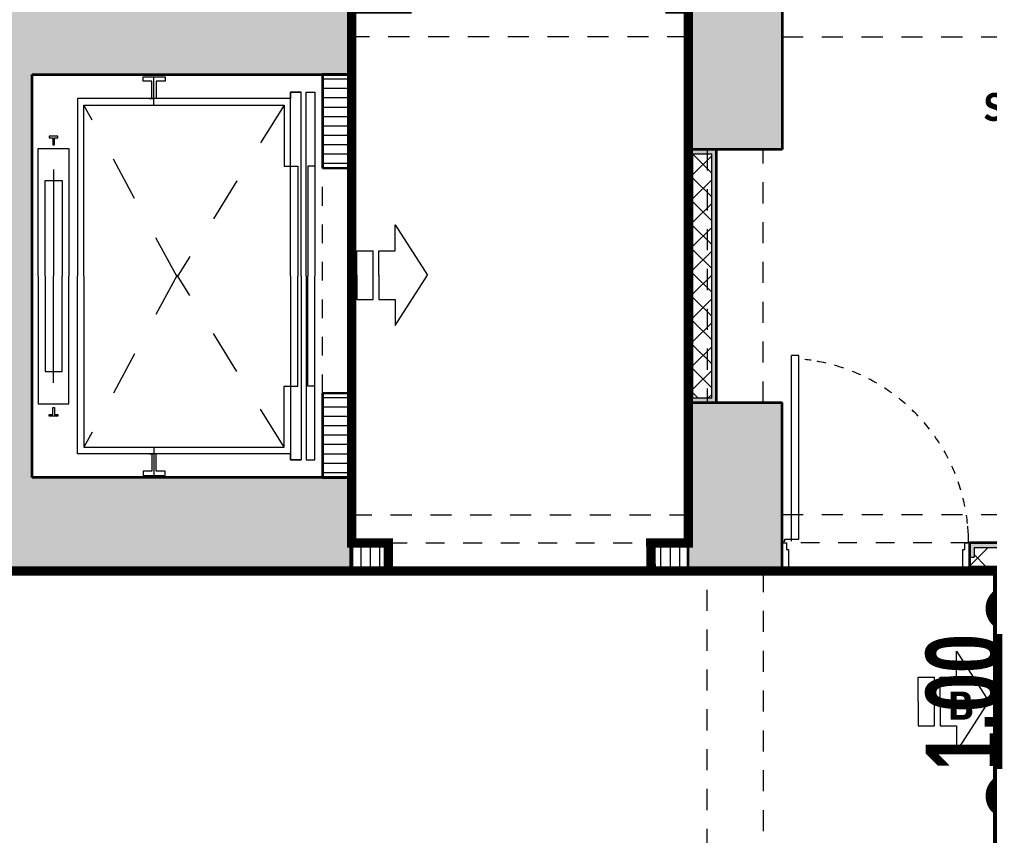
# Model space of a CAD drawing. Header units: metres. Extents: x -144 to 1000, y -717 to 29.
# Drawn here: x 458.7 to 463.87, y -561.83 to -557.48 of the extents above; entities that cross this region are included whole.
import ezdxf

# ---------------------------------------------------------------- set-up
doc = ezdxf.new("R2010")
doc.units = ezdxf.units.M
for name, pattern in [('Basculante', [0.11625, 0.075, -0.04125]), ('basculante modificado', [0.18, 0.1125, -0.0675]), ('IMPORT-LIFT01$0$HIDDEN-Z', [225, 150, -75]), ('Trazo', [0.45, 0.225, -0.225]), ('Trazo_2_', [0.47625, 0.238125, -0.238125])]:
    doc.linetypes.add(name, pattern=pattern)
doc.layers.get('0').update_dxf_attribs({"color": 1})
doc.layers.get('Defpoints').update_dxf_attribs({"color": 1})
doc.layers.add('00-MEDICION', color=30, linetype='Continuous')
for name, color, linetype, lineweight in [('A-DETL', 1, 'Continuous', 9), ('A-DETL-GENF', 1, 'Continuous', 9), ('A-DETL-GENF-HDLN', 1, 'Trazo_2_', 9), ('A-DETL-MEDM', 1, 'Continuous', 30), ('A-DOOR', 1, 'Continuous', 9), ('A-DOOR-FRAM', 1, 'Continuous', 9), ('A-DOOR-HDLN', 1, 'Trazo', 20), ('A-WALL', 4, 'Continuous', 9), ('G-ANNO-TEXT', 2, 'Continuous', 9), ('S-COLS', 7, 'Continuous', 9)]:
    doc.layers.add(name, color=color, linetype=linetype, lineweight=lineweight)
doc.layers.add('A-WALL-PATT', color=7, linetype='Continuous', lineweight=35, true_color=0x9c9c9c)
doc.styles.add('Britannic Bold_B_1', font='', dxfattribs={"width": 0.7, "height": 0.4})
doc.styles.add('Calibri_B_3', font='calibrib.ttf', dxfattribs={"height": 0.15})
doc.styles.add('Courier New_B', font='courbd.ttf', dxfattribs={"height": 0.1125})
doc.styles.get('Britannic Bold_B_1').set_extended_font_data('Britannic Bold', bold=True)
doc.dimstyles.new('LINDEROS', dxfattribs={"dimscale": 0.3048, "dimtxt": 0.406749, "dimasz": 0.393701, "dimexe": 0.328084, "dimexo": 0.0625, "dimgap": 0.032808, "dimtad": 1, "dimrnd": 0.01, "dimzin": 0, "dimdsep": 46, "dimtxsty": 'Britannic Bold_B_1', "dimblk1": 'DOTSMALL', "dimblk2": 'DOTSMALL', "dimsah": 1, "dimcen": 0.09, "dimazin": 0, "dimtfac": 1, "dimtdec": 4, "dimtix": 1, "dimtmove": 0, "dimatfit": 3, "dimfxl": 1.64042, "dimfxlon": 1, "dimtvp": 1, "dimtolj": 1, "dimtzin": 0, "dimarcsym": 2})

# ---------------------------------------------------------------- blocks, each defined once
blk = doc.blocks.new('U')
at = {"layer": 'A-WALL-PATT', "lineweight": 5, "true_color": 0x747474}
blk.add_hatch(color=8, dxfattribs=at).paths.add_polyline_path([(466.7877, -497.8599), (466.8127, -497.8599), (466.8127, -496.51), (466.7877, -496.51), (466.7877, -497.0789)])
at = {"layer": 'A-WALL-PATT', "true_color": 0x747474}
blk.add_hatch(color=8, dxfattribs=at).paths.add_polyline_path([(466.9127, -497.8599), (466.9377, -497.8599), (466.9377, -496.51), (466.8127, -496.51), (466.8127, -496.535), (466.9127, -496.535), (466.9127, -497.8349), (466.8127, -497.8349), (466.8127, -497.8599)])
at = {"layer": 'A-WALL-PATT', "lineweight": 5, "true_color": 0x747474}
h = blk.add_hatch(color=8, dxfattribs=at)
h.paths.add_polyline_path([(473.0627, -498.7349), (473.0877, -498.7345), (473.0877, -498.6099), (472.4127, -498.6099), (472.4127, -498.6349), (473.0627, -498.6349)])
h.paths.add_polyline_path([(468.3125, -498.6849), (468.3125, -498.6349), (472.3127, -498.6349), (472.3127, -498.6099), (468.2875, -498.6099), (468.2875, -498.6849)])
at = {"layer": 'A-WALL-PATT', "true_color": 0x747474}
h = blk.add_hatch(color=8, dxfattribs=at)
h.paths.add_polyline_path([(472.661, -498.7599), (473.0877, -498.7599), (473.0877, -498.7349), (471.3875, -498.7349), (471.3877, -498.7599), (472.4127, -498.7599)])
h.paths.add_polyline_path([(468.3125, -498.7599), (468.4625, -498.7599), (468.4625, -498.7349), (468.2875, -498.7349), (468.2875, -498.7599)])
h.paths.add_polyline_path([(468.5625, -498.7599), (469.8875, -498.7599), (469.8875, -498.7349), (468.5625, -498.7349)])
h.paths.add_polyline_path([(470.0375, -498.7599), (471.2375, -498.7599), (471.2375, -498.7349), (470.0375, -498.7349), (470.0375, -498.7444)])
at = {"layer": 'S-COLS', "true_color": 0x5c5c5c}
h = blk.add_hatch(color=251, dxfattribs=at)
h.paths.add_polyline_path([(476.8875, -506.46), (477.3875, -506.46), (477.3875, -505.56), (476.8875, -505.56), (476.8875, -506.4599)])
h.paths.add_polyline_path([(459.3418, -506.46), (459.5877, -506.46), (459.5877, -505.56), (459.0877, -505.56), (459.0877, -506.46)])
h.paths.add_polyline_path([(467.2877, -506.4599), (467.2877, -505.5599), (466.7877, -505.5599), (466.7877, -506.4599), (467.1113, -506.4599)])
h.paths.add_polyline_path([(476.9878, -498.7599), (477.3878, -498.7599), (477.3878, -498.06), (476.9878, -498.06), (476.9878, -498.4884)])
h.paths.add_polyline_path([(459.0877, -498.7599), (459.5877, -498.7599), (459.5877, -498.06), (459.0877, -498.06), (459.0877, -498.6957)])
h.paths.add_polyline_path([(473.5878, -498.7599), (473.5877, -495.6099), (473.0878, -495.61), (473.0878, -498.7599), (473.5877, -498.7599)])
h.paths.add_polyline_path([(462.9877, -498.7599), (464.9877, -498.7599), (464.9873, -498.26), (463.2875, -498.26), (463.2875, -496.11), (464.9878, -496.11), (464.9873, -495.61), (462.9875, -495.6101), (462.9875, -498.7599)])
h.paths.add_polyline_path([(467.2877, -498.7599), (467.2877, -497.8599), (466.7877, -497.8599), (466.7877, -498.7599), (467.1113, -498.7599)])
h.paths.add_polyline_path([(466.7878, -496.51), (467.2878, -496.51), (467.2878, -495.61), (466.7878, -495.61), (466.7878, -496.11)])
h.paths.add_polyline_path([(459.3625, -496.31), (459.5875, -496.31), (459.5875, -495.6089), (459.0875, -495.6089), (459.0875, -496.31), (459.3418, -496.31)])
h.paths.add_polyline_path([(477.1008, -496.31), (477.3878, -496.31), (477.3878, -495.6089), (476.9878, -495.6089), (476.9878, -496.31)])
h.paths.add_polyline_path([(466.7877, -487.61), (467.2877, -487.61), (467.2877, -486.71), (466.7877, -486.71), (466.7877, -487.3251)])
h.paths.add_polyline_path([(477.3877, -487.61), (477.3877, -486.7102), (476.8877, -486.7102), (476.8877, -487.61)])
h.paths.add_polyline_path([(459.8127, -487.01), (460.1877, -487.01), (460.1877, -486.51), (459.2877, -486.51), (459.2877, -487.01), (459.7127, -487.01)])
at = {"layer": 'A-DETL', "color": 7, "linetype": 'basculante modificado'}
for p, q in [((466.7877, -495.9089), (464.9873, -495.9089)), ((467.2875, -495.9089), (473.0877, -495.9089)), ((466.8877, -496.51), (466.8877, -497.8599)), ((467.1877, -497.8599), (467.1877, -496.51)), ((464.9873, -498.4599), (466.7877, -498.4599)), ((472.2877, -498.4599), (467.2875, -498.4599)), ((466.7877, -498.7599), (464.9873, -498.7599)), ((466.8877, -505.5599), (466.8877, -498.7599)), ((467.1877, -498.7599), (467.1877, -505.5599)), ((467.2875, -498.7599), (473.0877, -498.7599))]:
    blk.add_line(p, q, dxfattribs=at)
at = {"layer": 'A-DETL-GENF'}
for p, q in [((463.8806, -496.1455), (463.8806, -496.1223)), ((463.8806, -496.1223), (463.9966, -496.1223)), ((463.9966, -496.1223), (463.9966, -496.1455)), ((463.927, -496.1455), (463.8806, -496.1455)), ((463.927, -496.2383), (463.927, -496.1455)), ((463.9966, -496.1455), (463.9502, -496.1455)), ((463.9502, -496.1455), (463.9502, -496.2383)), ((464.6661, -496.2383), (463.5296, -496.2383)), ((463.5296, -496.2383), (463.5296, -497.1858)), ((463.9131, -496.2383), (463.9363, -496.2383)), ((464.6661, -496.5988), (464.6661, -496.2046)), ((464.6661, -496.2046), (464.7226, -496.2046)), ((464.7226, -496.2046), (464.6661, -496.2046)), ((464.6661, -496.2046), (464.6661, -496.2383)), ((464.7226, -497.1858), (464.7226, -496.2046)), ((464.7499, -497.1858), (464.7499, -496.2046)), ((464.7499, -496.2046), (464.7955, -496.2046)), ((464.7955, -496.2046), (464.7955, -497.1858)), ((463.5642, -497.1858), (463.5642, -496.2729)), ((463.5642, -496.2729), (464.6315, -496.2729)), ((464.6315, -496.2729), (464.6315, -496.576)), ((463.425, -496.4391), (463.3794, -496.4391)), ((463.3794, -496.4391), (463.3794, -496.4482)), ((463.3794, -496.4482), (463.3976, -496.4482)), ((463.3976, -496.4482), (463.3976, -496.4846)), ((463.4067, -496.4482), (463.425, -496.4482)), ((463.4067, -496.4846), (463.4067, -496.4482)), ((463.425, -496.4482), (463.425, -496.4391)), ((463.3976, -496.4846), (463.4067, -496.4846)), ((463.3201, -497.1858), (463.3201, -496.5043)), ((463.3201, -496.5043), (463.4841, -496.5043)), ((463.4841, -496.5043), (463.4841, -497.1858)), ((464.6315, -496.576), (464.6315, -496.5988)), ((464.6315, -496.5988), (464.7044, -496.5988)), ((464.6661, -497.1858), (464.6661, -496.5988)), ((464.6661, -496.5988), (464.7044, -496.5988)), ((464.7044, -496.5988), (464.7044, -497.1858)), ((464.7955, -496.5988), (464.759, -496.5988)), ((464.759, -496.5988), (464.759, -497.1858)), ((463.3565, -497.1858), (463.3565, -496.6761)), ((463.3565, -496.6761), (463.4476, -496.6761)), ((463.4476, -496.6761), (463.4476, -497.1858)), ((465.2236, -497.0506), (465.2236, -496.9117)), ((465.2236, -496.9117), (465.3972, -497.1808)), ((465.0197, -497.1808), (465.0197, -497.0506)), ((465.0197, -497.0506), (465.1065, -497.0506)), ((465.1065, -497.311), (465.1065, -497.0506)), ((465.1368, -497.1808), (465.1368, -497.0506)), ((465.1368, -497.0506), (465.2236, -497.0506)), ((463.3201, -497.1858), (463.3201, -497.8673)), ((463.3565, -497.1858), (463.3565, -497.6955)), ((463.4476, -497.6955), (463.4476, -497.1858)), ((463.4841, -497.8673), (463.4841, -497.1858)), ((463.5296, -498.1333), (463.5296, -497.1858)), ((463.5642, -497.1858), (463.5642, -498.0987)), ((464.6661, -497.1858), (464.6661, -497.7728)), ((464.7044, -497.7728), (464.7044, -497.1858)), ((464.7226, -497.1858), (464.7226, -498.167)), ((464.7499, -497.1858), (464.7499, -498.167)), ((464.759, -497.7728), (464.759, -497.1858)), ((464.7955, -498.167), (464.7955, -497.1858)), ((465.0197, -497.1808), (465.0197, -497.311)), ((465.1368, -497.1808), (465.1368, -497.311)), ((465.2236, -497.4499), (465.3972, -497.1808)), ((465.0197, -497.311), (465.1065, -497.311)), ((465.1368, -497.311), (465.2236, -497.311)), ((465.2236, -497.311), (465.2236, -497.4499)), ((463.3565, -497.6955), (463.4476, -497.6955)), ((464.6315, -497.7956), (464.6315, -497.7728)), ((464.6315, -497.7728), (464.7044, -497.7728)), ((464.6661, -497.7728), (464.6661, -498.167)), ((464.6661, -497.7728), (464.7044, -497.7728)), ((464.7955, -497.7728), (464.759, -497.7728)), ((464.6315, -498.0987), (464.6315, -497.7956)), ((463.3201, -497.8673), (463.4841, -497.8673)), ((463.3976, -497.9234), (463.3976, -497.887)), ((463.3976, -497.887), (463.4067, -497.887)), ((463.4067, -497.887), (463.4067, -497.9234)), ((463.3794, -497.9325), (463.3794, -497.9234)), ((463.3794, -497.9234), (463.3976, -497.9234)), ((463.425, -497.9325), (463.3794, -497.9325)), ((463.4067, -497.9234), (463.425, -497.9234)), ((463.425, -497.9234), (463.425, -497.9325)), ((463.5642, -498.0987), (464.6315, -498.0987)), ((464.6661, -498.1333), (463.5296, -498.1333)), ((463.9131, -498.1333), (463.9363, -498.1333)), ((463.927, -498.1333), (463.927, -498.2261)), ((463.9502, -498.2261), (463.9502, -498.1333)), ((464.6661, -498.167), (464.6661, -498.1333)), ((464.6661, -498.167), (464.7226, -498.167)), ((464.7226, -498.167), (464.6661, -498.167)), ((464.7499, -498.167), (464.7955, -498.167)), ((463.927, -498.2261), (463.8806, -498.2261)), ((463.8806, -498.2261), (463.8806, -498.2493)), ((463.8806, -498.2493), (463.9966, -498.2493)), ((463.9966, -498.2261), (463.9502, -498.2261)), ((463.9966, -498.2493), (463.9966, -498.2261)), ((468.2182, -499.3256), (468.2182, -499.1867)), ((468.2182, -499.1867), (468.3918, -499.4558)), ((468.0143, -499.4558), (468.0143, -499.3256)), ((468.0143, -499.3256), (468.1011, -499.3256)), ((468.1011, -499.586), (468.1011, -499.3256)), ((468.1314, -499.4558), (468.1314, -499.3256)), ((468.1314, -499.3256), (468.2182, -499.3256)), ((468.0143, -499.4558), (468.0143, -499.586)), ((468.1314, -499.4558), (468.1314, -499.586)), ((468.2182, -499.7249), (468.3918, -499.4558)), ((468.0143, -499.586), (468.1011, -499.586)), ((468.1314, -499.586), (468.2182, -499.586)), ((468.2182, -499.586), (468.2182, -499.7249))]:
    blk.add_line(p, q, dxfattribs=at)
at = {"layer": 'A-DETL-GENF', "linetype": 'IMPORT-LIFT01$0$HIDDEN-Z'}
for p, q in [((463.9372, -496.2729), (463.9372, -496.1223)), ((463.4021, -496.6172), (463.4021, -497.1858)), ((463.4021, -497.7544), (463.4021, -497.1858)), ((463.9372, -498.0987), (463.9372, -498.2493))]:
    blk.add_line(p, q, dxfattribs=at)
at = {"layer": 'A-DETL-GENF', "linetype": 'Basculante'}
for p, q in [((464.8373, -497.8099), (464.8373, -496.6099)), ((464.9873, -496.6099), (464.9873, -497.8099)), ((465.1878, -498.6099), (466.5878, -498.6099)), ((467.2875, -498.6099), (467.2875, -498.7599)), ((468.2875, -498.6099), (467.2875, -498.6099)), ((468.2875, -498.7599), (468.2875, -498.6099)), ((466.5878, -498.7599), (465.1878, -498.7599)), ((467.2875, -498.7599), (468.2875, -498.7599))]:
    blk.add_line(p, q, dxfattribs=at)
at = {"layer": 'A-DETL-GENF-HDLN'}
for p, q in [((464.0614, -497.1901), (463.5642, -496.2729)), ((464.6315, -496.2729), (464.0614, -497.1901)), ((464.0614, -497.1815), (463.5642, -498.0987)), ((464.6315, -498.0987), (464.0614, -497.1815))]:
    blk.add_line(p, q, dxfattribs=at)
at = {"layer": 'A-DETL-MEDM'}
for p, q in [((464.8373, -496.6099), (464.9873, -496.6099)), ((464.9873, -497.8099), (464.8373, -497.8099)), ((465.1878, -498.7599), (465.1878, -498.6099)), ((466.5878, -498.6099), (466.5878, -498.7599))]:
    blk.add_line(p, q, dxfattribs=at)
at = {"layer": 'A-DOOR', "lineweight": 15}
for p, q in [((467.3775, -497.6099), (467.3375, -497.6099)), ((467.3375, -498.5999), (467.3375, -497.6099)), ((467.3775, -498.5899), (467.3775, -497.6099)), ((467.2875, -498.5999), (467.3025, -498.5999)), ((467.3025, -498.5899), (467.3775, -498.5899)), ((467.3025, -498.5999), (467.3025, -498.5899))]:
    blk.add_line(p, q, dxfattribs=at)
at = {"layer": 'A-DOOR'}
blk.add_line((467.2875, -498.6099), (467.2875, -498.7599), dxfattribs=at)
for start, end in [(81.55, 83.5406), (76.8489, 79.7418), (76.8489, 79.7418), (71.1143, 74.1684), (65.4451, 68.2717), (59.8378, 62.634), (54.2878, 57.0559), (48.7903, 51.5328), (43.3395, 46.0594), (37.9295, 40.6298), (32.5538, 35.2378), (27.2056, 29.8767), (21.8777, 24.5395), (16.5629, 19.2191), (11.2538, 13.9081), (5.9429, 8.5991), (0, 5.1398)]:
    blk.add_arc((467.2993, -498.6077), 0.9833, start, end, dxfattribs=at)
at = {"layer": 'A-DOOR-FRAM'}
for p, q in [((467.2877, -498.6099), (467.3125, -498.6099)), ((467.3125, -498.6099), (467.3125, -498.6449)), ((468.2625, -498.6099), (468.2875, -498.6099)), ((468.2625, -498.6449), (468.2625, -498.6099)), ((467.3125, -498.6449), (467.3225, -498.6449)), ((467.3225, -498.6449), (467.3225, -498.7599)), ((468.2525, -498.6449), (468.2625, -498.6449)), ((468.2525, -498.7599), (468.2525, -498.6449)), ((467.3225, -498.7599), (467.2877, -498.7599)), ((468.2875, -498.7599), (468.2525, -498.7599))]:
    blk.add_line(p, q, dxfattribs=at)
at = {"layer": 'A-DOOR-HDLN'}
blk.add_line((468.2875, -498.7599), (468.2875, -498.6099), dxfattribs=at)
at = {"layer": 'A-WALL', "lineweight": 35}
for p, q in [((464.8373, -496.11), (464.8373, -496.6099)), ((464.9873, -496.11), (464.8373, -496.11)), ((464.9873, -496.6099), (464.9873, -496.11)), ((466.7877, -496.51), (466.7877, -497.8599)), ((466.9377, -496.51), (466.7877, -496.51)), ((466.9377, -497.8599), (466.9377, -496.51)), ((464.8373, -497.8099), (464.8373, -498.26)), ((464.9873, -498.26), (464.9873, -497.8099)), ((466.7877, -497.8599), (466.9377, -497.8599)), ((464.8373, -498.26), (464.9873, -498.26)), ((465.1878, -498.6099), (464.9927, -498.6099)), ((464.9927, -498.6099), (464.9927, -498.7599)), ((466.7877, -498.6099), (466.5878, -498.6099)), ((466.7877, -498.7599), (466.7877, -498.6099)), ((468.5479, -498.6099), (468.2875, -498.6099)), ((468.2875, -498.6099), (468.2875, -498.7599)), ((464.9927, -498.7599), (465.1878, -498.7599)), ((466.5878, -498.7599), (466.7877, -498.7599)), ((468.2875, -498.7599), (468.4375, -498.7599))]:
    blk.add_line(p, q, dxfattribs=at)
at = {"layer": 'A-WALL'}
for p, q in [((466.8127, -497.8349), (466.8127, -496.535)), ((466.9127, -496.535), (466.8127, -496.535)), ((466.9127, -497.8349), (466.9127, -496.535)), ((466.8127, -497.8349), (466.9127, -497.8349)), ((468.3125, -498.6349), (468.3125, -498.6849)), ((472.3127, -498.6349), (468.3125, -498.6349)), ((468.2875, -498.6849), (468.3125, -498.6849)), ((468.4625, -498.7349), (468.2875, -498.7349))]:
    blk.add_line(p, q, dxfattribs=at)
at = {"layer": 'A-WALL-PATT', "color": 8, "lineweight": 5, "true_color": 0x727272}
for p, q in [((464.9873, -496.1351), (464.8373, -496.1351)), ((464.9873, -496.1851), (464.8373, -496.1851)), ((464.9873, -496.2351), (464.8373, -496.2351)), ((464.9873, -496.2851), (464.8373, -496.2851)), ((464.9873, -496.3351), (464.8373, -496.3351)), ((464.9873, -496.3851), (464.8373, -496.3851)), ((464.9873, -496.4351), (464.8373, -496.4351)), ((464.9873, -496.4851), (464.8373, -496.4851)), ((464.9873, -496.5351), (464.8373, -496.5351)), ((464.9873, -496.5851), (464.8373, -496.5851)), ((464.9873, -497.8351), (464.8373, -497.8351)), ((464.9873, -497.8851), (464.8373, -497.8851)), ((464.9873, -497.9351), (464.8373, -497.9351)), ((464.9873, -497.9851), (464.8373, -497.9851)), ((464.9873, -498.0351), (464.8373, -498.0351)), ((464.9873, -498.0851), (464.8373, -498.0851)), ((464.9873, -498.1351), (464.8373, -498.1351)), ((464.9873, -498.1851), (464.8373, -498.1851)), ((464.9873, -498.2351), (464.8373, -498.2351)), ((465.0403, -498.6099), (465.0403, -498.7599)), ((465.0903, -498.6099), (465.0903, -498.7599)), ((465.1403, -498.6099), (465.1403, -498.7599)), ((466.5903, -498.6099), (466.5903, -498.7599)), ((466.6403, -498.6099), (466.6403, -498.7599)), ((466.6903, -498.6099), (466.6903, -498.7599)), ((466.7403, -498.6099), (466.7403, -498.7599))]:
    blk.add_line(p, q, dxfattribs=at)
at = {"layer": 'A-WALL-PATT', "color": 1, "lineweight": 5, "true_color": 0xff0000}
for p, q in [((466.9127, -496.6355), (466.8127, -496.5355)), ((466.8127, -496.644), (466.9127, -496.544)), ((466.9127, -496.7628), (466.8127, -496.6628)), ((466.8127, -496.7713), (466.9127, -496.6713)), ((466.9127, -496.8901), (466.8127, -496.7901)), ((466.8127, -496.8986), (466.9127, -496.7986)), ((466.9127, -497.0174), (466.8127, -496.9174)), ((466.8127, -497.0259), (466.9127, -496.9259)), ((466.9127, -497.1447), (466.8127, -497.0447)), ((466.8127, -497.1531), (466.9127, -497.0531)), ((466.9127, -497.2719), (466.8127, -497.1719)), ((466.8127, -497.2804), (466.9127, -497.1804)), ((466.9127, -497.3992), (466.8127, -497.2992)), ((466.8127, -497.4077), (466.9127, -497.3077)), ((466.9127, -497.5265), (466.8127, -497.4265)), ((466.8127, -497.535), (466.9127, -497.435)), ((466.9127, -497.6538), (466.8127, -497.5538)), ((466.8127, -497.6623), (466.9127, -497.5623)), ((466.9127, -497.7811), (466.8127, -497.6811)), ((466.8127, -497.7895), (466.9127, -497.6895)), ((466.8393, -497.8349), (466.8127, -497.8083)), ((466.8946, -497.8349), (466.9127, -497.8168)), ((468.2875, -498.7331), (468.3857, -498.6349)), ((468.3757, -498.7349), (468.3125, -498.6717))]:
    blk.add_line(p, q, dxfattribs=at)
at = {"layer": 'S-COLS', "lineweight": 35}
for p, q in [((464.9878, -495.61), (464.9878, -496.11)), ((466.7878, -495.61), (466.7878, -496.51)), ((467.2878, -495.61), (467.2878, -496.51)), ((463.2875, -498.26), (463.2875, -496.11)), ((463.2875, -496.11), (464.9878, -496.11)), ((467.2878, -496.51), (466.7878, -496.51)), ((466.7877, -498.7599), (466.7877, -497.8599)), ((466.7877, -497.8599), (467.2877, -497.8599)), ((467.2877, -498.7599), (467.2877, -497.8599)), ((464.9877, -498.26), (463.2875, -498.26)), ((464.9877, -498.7599), (464.9877, -498.26)), ((462.9875, -498.7599), (464.9877, -498.7599)), ((466.7877, -498.7599), (467.2877, -498.7599))]:
    blk.add_line(p, q, dxfattribs=at)
at = {"layer": 'G-ANNO-TEXT', "style": 'Calibri_B_3'}
blk.add_text('Sube', height=0.15, dxfattribs=at).set_placement((468.3634, -496.3581))
at = {"layer": 'G-ANNO-TEXT', "style": 'Courier New_B', "width": 0.9}
blk.add_text('B', height=0.15, dxfattribs=at).set_placement((468.1726, -499.5528))
blk = doc.blocks.new('_DotSmall')
at = {"color": 0, "linetype": 'ByBlock', "const_width": 0.5}
blk.add_lwpolyline([(-0.0625, 0, 1), (0.0625, 0, 1)], format="xyb", close=True, dxfattribs=at)
blk = doc.blocks.new('*D598')
at = {"layer": '00-MEDICION', "color": 0, "lineweight": -2, "transparency": 16777216}
for p, q in [((463.9738, -560.6199), (464.3019, -560.6199)), ((463.9738, -560.6199), (463.9738, -561.6199)), ((463.9738, -561.6199), (464.3019, -561.6199))]:
    blk.add_line(p, q, dxfattribs=at)
at = {"layer": 'Defpoints', "color": 0, "transparency": 16777216}
for p in [(463.9148, -560.6199), (463.9148, -561.6199), (463.9738, -561.6199)]:
    blk.add_point(p, dxfattribs=at)
at = {"layer": '00-MEDICION', "color": 0, "lineweight": -2, "transparency": 16777216, "xscale": 0.3937007874015748, "yscale": 0.3937007874015748, "zscale": 0.3937007874015748}
for p, rotation in [((463.9738, -560.6199), 90), ((463.9738, -561.6199), 270)]:
    blk.add_blockref('_DotSmall', p, dxfattribs=dict(at, rotation=rotation))
at = {"layer": '00-MEDICION', "color": 0, "transparency": 16777216, "insert": (463.7347, -561.1199), "char_height": 0.4, "attachment_point": 5, "rotation": 90, "style": 'Britannic Bold_B_1'}
blk.add_mtext('\\A1;1.00', dxfattribs=at)

msp = doc.modelspace()

# ---------------------------------------------------------------- linework, layer by layer
at = {"layer": '00-MEDICION', "color": 5, "const_width": 0.05}
msp.add_lwpolyline([(460.47, -560.2699), (460.6651, -560.2699), (460.6651, -560.4199), (462.0676, -560.4199), (462.0651, -560.2699), (462.2649, -560.2699), (462.265, -557.42), (462.1676, -557.42), (462.1676, -557.27), (460.7648, -557.27), (460.7648, -557.42), (460.47, -557.42), (460.47, -560.2699)], dxfattribs=at)
at = {"layer": '00-MEDICION'}
msp.add_lwpolyline([(458.6148, -560.4201, 0.05, 0.05, 0), (463.9148, -560.4199, 0.05, 0.05, 0), (463.9148, -561.9199, 0.05, 0.05, 0), (461.465, -561.9199, 0.05, 0.05, 0), (461.465, -563.3199, 0.05, 0.05, 0), (459.7148, -563.3199, 0.05, 0.05, 0), (459.7113, -567.9684, 0.05, 0.05, 0), (455.0675, -567.9684, 0.05, 0.05, 0)], format="xyseb", dxfattribs=at)

# ---------------------------------------------------------------- block references
at = {"color": 3}
msp.add_blockref('U', (-4.5227, -61.66), dxfattribs=at)

# ---------------------------------------------------------------- dimensions: what is measured, and where the dimension line sits
at = {"layer": '00-MEDICION'}
dim = msp.add_aligned_dim(p1=(463.9148, -560.6199), p2=(463.9148, -561.6199), distance=0.059, dimstyle='LINDEROS', override={"dimscale": 1, "dimpost": '<>'}, dxfattribs=at)
dim.commit()
dim.dimension.update_dxf_attribs({"geometry": '*D598', "text_midpoint": (463.7347, -561.1199)})

doc.saveas('drawing.dxf')
